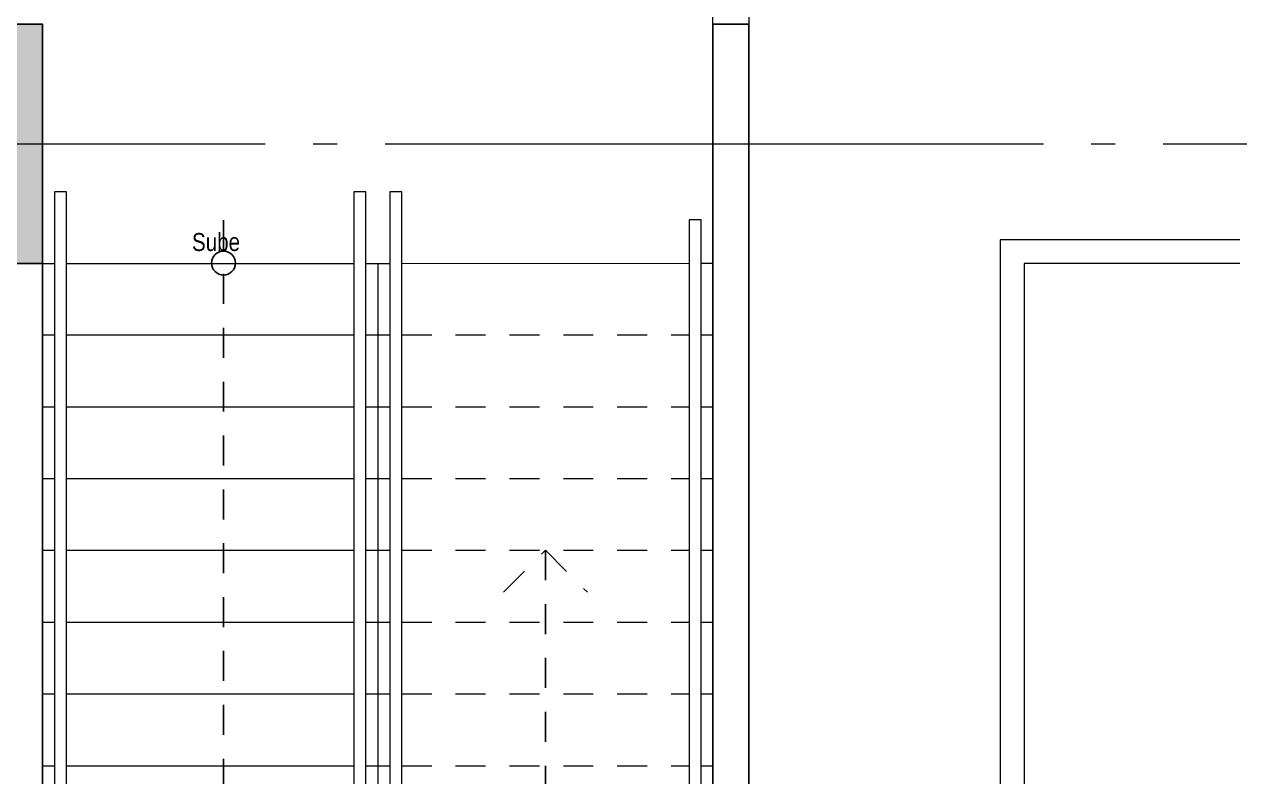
# Model space of a CAD drawing. Header units: metres. Extents: x -22.5 to 67.5, y 0 to 64.7.
# Drawn here: x 29.23 to 34.31, y 46.33 to 49.48 of the extents above; entities that cross this region are included whole.
import ezdxf

# ---------------------------------------------------------------- set-up
doc = ezdxf.new("R2010")
doc.units = ezdxf.units.M
for name, pattern in [('EJES630', [6.3, 5.5, -0.4, 0, -0.4]), ('XREF PB NEURO-ONCOLOGIA$0$CONJUNTO TLAHUAC$0$HIDDEN2', [0.1875, 0.125, -0.0625]), ('XREF PB NEURO-ONCOLOGIA$0$HIDDEN2', [0.1875, 0.125, -0.0625])]:
    doc.linetypes.add(name, pattern=pattern)
for name, color, linetype, lineweight in [('EJES', 11, 'EJES630', 0), ('XREF PB NEURO-ONCOLOGIA$0$MUROS DE TABLAROCA', 150, 'Continuous', 13), ('XREF PB NEURO-ONCOLOGIA$0$PR-FURN', 8, 'XREF PB NEURO-ONCOLOGIA$0$HIDDEN2', 15)]:
    doc.layers.add(name, color=color, linetype=linetype, lineweight=lineweight)
for name, color, linetype in [('TEXTO', 7, 'Continuous'), ('XREF PB NEURO-ONCOLOGIA$0$-CG-M-WALL', 7, 'Continuous'), ('XREF PB NEURO-ONCOLOGIA$0$COLUMNAS', 6, 'Continuous'), ('XREF PB NEURO-ONCOLOGIA$0$MUROS', 3, 'Continuous'), ('XREF PB NEURO-ONCOLOGIA$0$PROYECCIÓN', 8, 'XREF PB NEURO-ONCOLOGIA$0$CONJUNTO TLAHUAC$0$HIDDEN2')]:
    doc.layers.add(name, color=color, linetype=linetype)
doc.styles.add('50 HM 15', font='arial.ttf', dxfattribs={"height": 0.075})

# ---------------------------------------------------------------- blocks, each defined once
blk = doc.blocks.new('XREF PB NEURO-ONCOLOGIA$0$C-1')
at = {"layer": 'XREF PB NEURO-ONCOLOGIA$0$-CG-M-WALL', "true_color": 0x636466}
h = blk.add_hatch(color=251, dxfattribs=at)
h.dxf.hatch_style = 1
h.paths.add_polyline_path([(-0.5, -0.5), (-0.5, 0.5), (0.5, 0.5), (0.5, -0.5)])
blk.add_lwpolyline([(-0.5, -0.5), (-0.5, 0.5), (0.5, 0.5), (0.5, -0.5)], close=True)
blk = doc.blocks.new('XREF PB NEURO-ONCOLOGIA')
at = {"layer": 'XREF PB NEURO-ONCOLOGIA$0$MUROS'}
for p, q in [((10.3717, 15.9562), (15.0017, 15.9562)), ((16.0017, 13.1562), (10.3717, 13.1562)), ((16.0017, 13.1562), (16.0017, 13.0062)), ((16.0017, 13.0062), (10.3717, 13.0062))]:
    blk.add_line(p, q, dxfattribs=at)
at = {"layer": 'XREF PB NEURO-ONCOLOGIA$0$MUROS DE TABLAROCA'}
for p, q in [((16.0017, 13.1562), (17.7017, 13.1562)), ((17.6017, 13.0062), (16.0017, 13.0062)), ((15.1017, 10.9562), (15.1017, 11.1062))]:
    blk.add_line(p, q, dxfattribs=at)
for points in [[(15.1017, 10.9562), (15.1017, 11.9562), (12.0351, 11.9562)], [(15.0017, 10.9562), (15.0017, 11.8562), (12.0351, 11.8562)]]:
    blk.add_lwpolyline(points, dxfattribs=at)
at = {"layer": 'XREF PB NEURO-ONCOLOGIA$0$PR-FURN', "linetype": 'Continuous'}
for p, q in [((12.9042, 15.9562, 0), (12.9042, 15.9062, 0)), ((13.2042, 15.9562, 0), (13.2042, 15.9062, 0)), ((13.5042, 15.9562, 0), (13.5042, 15.9062, 0)), ((13.8042, 15.9562, 0), (13.8042, 15.9062, 0)), ((14.1042, 15.9562, 0), (14.1042, 15.9062, 0)), ((14.4042, 15.9562, 0), (14.4042, 15.9062, 0)), ((14.7042, 15.9562, 0), (14.7042, 15.9062, 0)), ((15.0017, 15.9562), (15.0017, 15.9062, 0)), ((12.9042, 15.8562, 0), (12.9042, 14.6562, 0)), ((13.2042, 15.8562, 0), (13.2042, 14.6562, 0)), ((13.5042, 15.8562, 0), (13.5042, 14.6562, 0)), ((13.8042, 15.8562, 0), (13.8042, 14.6562, 0)), ((14.1042, 15.8562, 0), (14.1042, 14.6562, 0)), ((14.4042, 15.8562, 0), (14.4042, 14.6562, 0)), ((14.7042, 15.8562, 0), (14.7042, 14.6562, 0)), ((15.0018, 15.8562, 0), (15.0028, 14.6562, 0)), ((12.9042, 14.6062, 0), (12.9042, 14.5562, 0)), ((13.2042, 14.6062, 0), (13.2042, 14.5562, 0)), ((13.5042, 14.6062, 0), (13.5042, 14.5562, 0)), ((13.8042, 14.6062, 0), (13.8042, 14.5562, 0)), ((14.1042, 14.6062, 0), (14.1042, 14.5562, 0)), ((14.4042, 14.6062, 0), (14.4042, 14.5562, 0)), ((14.7042, 14.6062, 0), (14.7042, 14.5562, 0)), ((15.0029, 14.6062, 0), (15.003, 14.5062, 0)), ((15.003, 14.4562, 0), (15.0041, 13.2562, 0)), ((15.0041, 13.2062, 0), (15.0042, 13.1562, 0))]:
    blk.add_line(p, q, dxfattribs=at)
for points in [[(10.3717, 15.8562), (15.3017, 15.8562), (15.3017, 15.9062), (10.3717, 15.9062)], [(15.0029, 14.5562), (11.4042, 14.5562), (11.4042, 14.6062)], [(10.3717, 13.2062), (15.1851, 13.2062), (15.1851, 13.2562), (10.3717, 13.2562)]]:
    blk.add_lwpolyline(points, dxfattribs=at)
blk.add_lwpolyline([(15.3017, 14.5062), (11.3517, 14.5062), (11.3517, 14.6062), (15.3017, 14.6062), (15.3017, 14.6562), (11.3017, 14.6562), (11.3017, 14.4562), (15.3017, 14.4562)], close=True, dxfattribs=at)
at = {"layer": 'XREF PB NEURO-ONCOLOGIA$0$PROYECCIÓN', "color": 251, "true_color": 0x636466}
for p, q in [((15.1835, 15.2009), (10.5762, 15.2009)), ((13.8042, 13.8555, 0), (10.5762, 13.8555))]:
    blk.add_line(p, q, dxfattribs=at)
at = {"layer": 'XREF PB NEURO-ONCOLOGIA$0$PROYECCIÓN', "color": 8, "lineweight": 0}
for p, q in [((12.9042, 14.5562, 0), (12.9042, 14.5062, 0)), ((13.2042, 14.5562, 0), (13.2042, 14.5062, 0)), ((13.5042, 14.5562, 0), (13.5042, 14.5062, 0)), ((13.8042, 14.5562, 0), (13.8042, 14.5062, 0)), ((14.1042, 14.5562, 0), (14.1042, 14.5062, 0)), ((14.4042, 14.5562, 0), (14.4042, 14.5062, 0)), ((14.7042, 14.5562, 0), (14.7042, 14.5062, 0)), ((12.9042, 14.4562, 0), (12.9042, 13.2562, 0)), ((13.2042, 14.4562, 0), (13.2042, 13.2562, 0)), ((13.5042, 14.4562, 0), (13.5042, 13.2562, 0)), ((13.8042, 14.4562, 0), (13.8042, 13.2562, 0)), ((14.1042, 14.4562, 0), (14.1042, 13.2562, 0)), ((14.4042, 14.4562, 0), (14.4042, 13.2562, 0)), ((14.7042, 14.4562, 0), (14.7042, 13.2562, 0)), ((12.9042, 13.2062, 0), (12.9042, 13.1562)), ((13.2042, 13.2062, 0), (13.2042, 13.1562)), ((13.5042, 13.2062, 0), (13.5042, 13.1562)), ((13.8042, 13.2062, 0), (13.8042, 13.1562)), ((14.1042, 13.2062, 0), (14.1042, 13.1562)), ((14.4042, 13.2062, 0), (14.4042, 13.1562)), ((14.7042, 13.2062, 0), (14.7042, 13.1562))]:
    blk.add_line(p, q, dxfattribs=at)
at = {"layer": 'XREF PB NEURO-ONCOLOGIA$0$PROYECCIÓN', "color": 251, "true_color": 0x636466, "elevation": 0}
blk.add_lwpolyline([(13.6289, 14.0314), (13.8042, 13.8562), (13.6289, 13.6809)], dxfattribs=at)
at = {"layer": 'XREF PB NEURO-ONCOLOGIA$0$PROYECCIÓN', "color": 251, "linetype": 'Continuous', "true_color": 0x636466}
blk.add_circle((15.0042, 15.2009, 0), 0.05, dxfattribs=at)
at = {"layer": 'XREF PB NEURO-ONCOLOGIA$0$COLUMNAS'}
blk.add_blockref('XREF PB NEURO-ONCOLOGIA$0$C-1', (15.5017, 16.4562, 0), dxfattribs=at)

msp = doc.modelspace()

# ---------------------------------------------------------------- block references
at = {"rotation": 90}
msp.add_blockref('XREF PB NEURO-ONCOLOGIA', (45.2634, 33.4734), dxfattribs=at)

# ---------------------------------------------------------------- next in the draw order: linework, layer by layer
at = {"layer": 'EJES', "ltscale": 0.5}
msp.add_line((20.9873, 48.9751, 0), (53.0106, 48.9751, 0), dxfattribs=at)

# ---------------------------------------------------------------- next in the draw order: texts
at = {"layer": 'TEXTO', "insert": (29.931, 48.603), "char_height": 0.075, "width": 0.079315, "attachment_point": 1, "style": '50 HM 15'}
msp.add_mtext('{\\fArial Narrow|b0|i0|c0|p34;Sube}', dxfattribs=at)

doc.saveas('drawing.dxf')
